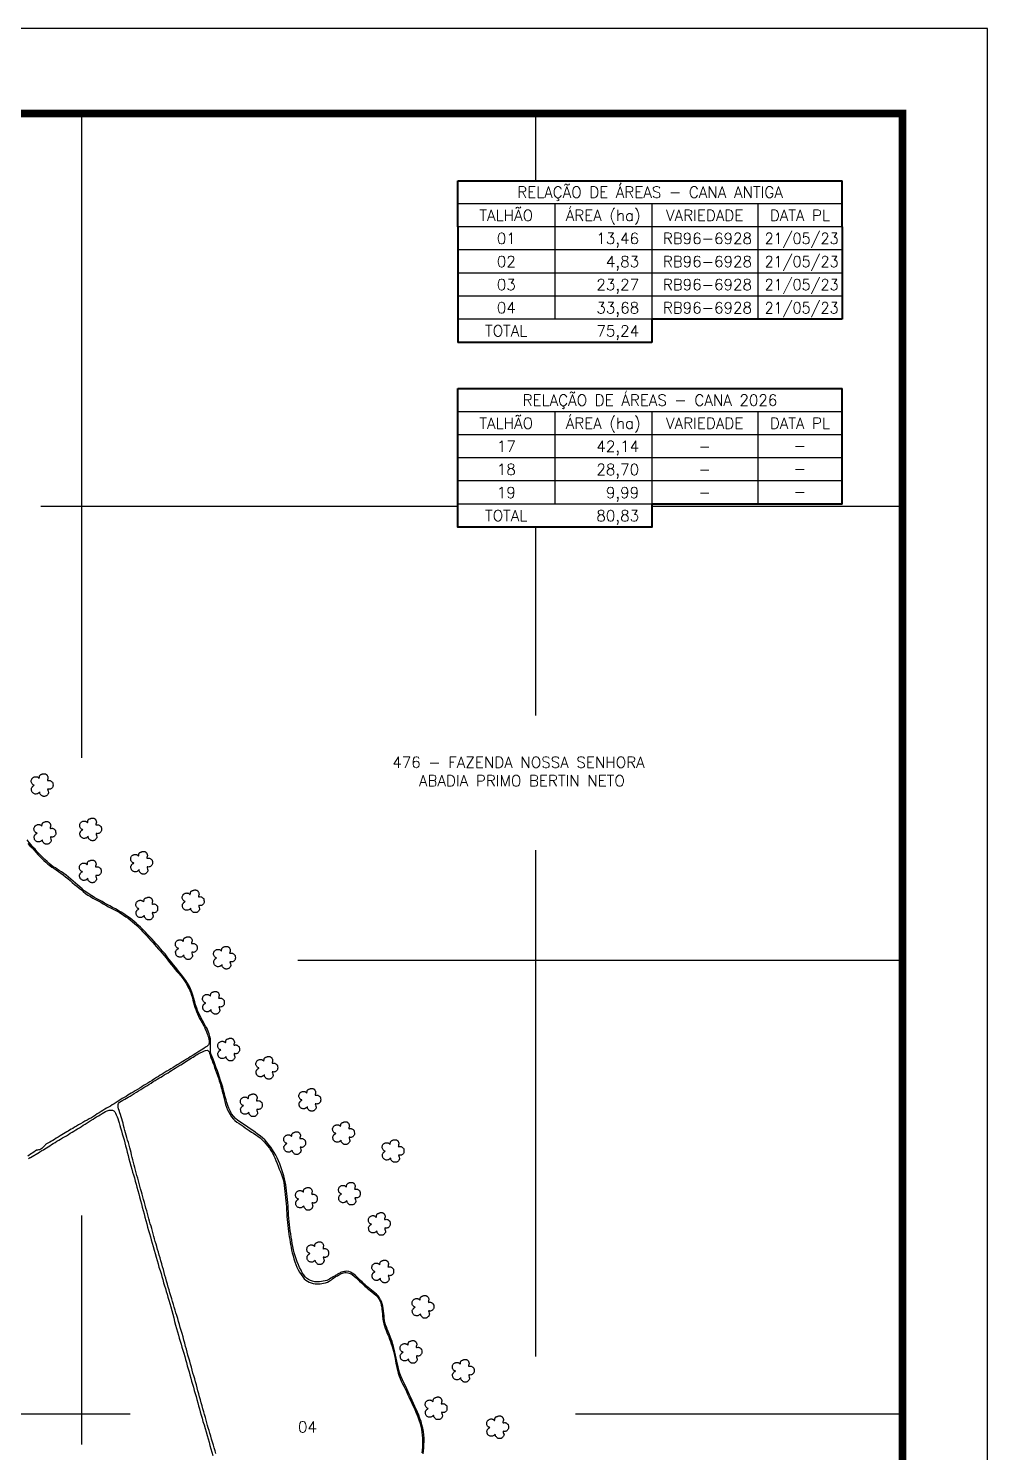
# Model space of a CAD drawing. Header units: feet. Extents: x 739246 to 742396, y 7802787 to 7807242.
# Drawn here: x 740706 to 742396, y 7804732 to 7807242 of the extents above; entities that cross this region are included whole.
import ezdxf
from ezdxf.enums import TextEntityAlignment as Align

# ---------------------------------------------------------------- set-up
doc = ezdxf.new("R2010")
doc.units = ezdxf.units.FT
doc.header["$MEASUREMENT"] = 0
doc.linetypes.add('CONTINUO', pattern=[0])
doc.linetypes.add('LIN0', pattern=[0])
doc.layers.add('0114000050', color=1, linetype='Continuous', lineweight=25)
doc.layers.add('0114000050004', color=5, linetype='Continuous', lineweight=25)
for name, color, linetype in [('0114000050003', 5, 'Continuous'), ('CONFRONTANTES', 7, 'Continuous'), ('MALHA', 8, 'Continuous'), ('MARGEM', 5, 'Continuous'), ('MATO', 94, 'Continuous'), ('QUADRO_DE_AREAS_CANA_2026', 7, 'Continuous'), ('QUADRO_DE_AREAS_CANA_ANTIGA', 7, 'Continuous'), ('TEXTO', 7, 'Continuous')]:
    doc.layers.add(name, color=color, linetype=linetype)
doc.styles.add('Simplex', font='simplex.shx')

# ---------------------------------------------------------------- blocks, each defined once
blk = doc.blocks.new('ARVORE')
at = {"layer": 'MATO', "linetype": 'CONTINUO'}
blk.add_lwpolyline([(741478.5, 7804819.6), (741477.5, 7804818.7), (741476.3, 7804817.7), (741475, 7804816.7), (741473.6, 7804816.3), (741472.1, 7804816.2), (741470.6, 7804816.2), (741469.5, 7804816.5), (741468.4, 7804816.9), (741467.5, 7804817.4), (741466.7, 7804818.1), (741465.9, 7804818.8), (741465.3, 7804819.6), (741464.9, 7804820.4), (741464.6, 7804821.2), (741464.4, 7804822.1), (741464.2, 7804823.3), (741464.1, 7804824.6), (741464.1, 7804825.8), (741464.4, 7804826.7), (741464.9, 7804827.4), (741465.3, 7804828.1), (741465.7, 7804828.7), (741466.1, 7804829.3), (741466.6, 7804829.8), (741467.6, 7804830.5), (741468.5, 7804831), (741469.1, 7804831.5), (741468.8, 7804831.7), (741468.2, 7804831.9), (741467.5, 7804832), (741467, 7804832.4), (741466.5, 7804832.8), (741465.9, 7804833.4), (741465.2, 7804834.2), (741464.6, 7804835.2), (741464.1, 7804836.3), (741463.8, 7804837.4), (741463.7, 7804838.6), (741463.7, 7804839.8), (741464.1, 7804841.1), (741464.5, 7804842.3), (741465.1, 7804843.4), (741465.5, 7804844), (741465.9, 7804844.4), (741466.5, 7804844.7), (741467.3, 7804845.3), (741468.1, 7804845.8), (741469.1, 7804846.3), (741470, 7804846.5), (741470.9, 7804846.6), (741471.8, 7804846.7), (741472.5, 7804846.6), (741473.3, 7804846.5), (741473.9, 7804846.4), (741474.5, 7804846.2), (741475.1, 7804845.9), (741475.6, 7804845.6), (741476.3, 7804844.8), (741477, 7804844.2), (741477.5, 7804843.9), (741477.8, 7804844.8), (741478, 7804845.9), (741478.1, 7804847.1), (741478.2, 7804847.6), (741478.3, 7804848), (741478.5, 7804848.4), (741478.9, 7804849), (741479.4, 7804849.6), (741479.9, 7804850.1), (741480.6, 7804850.4), (741481.3, 7804850.7), (741482, 7804850.9), (741482.7, 7804851.2), (741483.4, 7804851.5), (741484.1, 7804851.8), (741484.8, 7804851.9), (741485.6, 7804852), (741486.3, 7804852), (741487.1, 7804852), (741487.8, 7804851.9), (741488.5, 7804851.7), (741489.1, 7804851.5), (741489.7, 7804851.1), (741490.3, 7804850.8), (741490.7, 7804850.4), (741491.2, 7804849.9), (741491.6, 7804849.4), (741492, 7804848.7), (741492.4, 7804847.9), (741492.7, 7804847.1), (741493, 7804846.4), (741493.1, 7804845.6), (741493.2, 7804844.6), (741492.7, 7804843), (741492.3, 7804841.4), (741492.1, 7804840.1), (741492.9, 7804839.9), (741494, 7804840), (741495.3, 7804840.2), (741496.2, 7804840.1), (741497, 7804839.9), (741497.8, 7804839.6), (741498.7, 7804839), (741499.6, 7804838.3), (741500.3, 7804837.6), (741500.9, 7804837.3), (741501.3, 7804836.9), (741501.6, 7804836.1), (741501.9, 7804834.1), (741502.1, 7804832), (741502, 7804829.9), (741501.6, 7804828.7), (741501.1, 7804827.8), (741500.5, 7804827.2), (741499.9, 7804826.4), (741499.3, 7804825.8), (741498.5, 7804825.3), (741497.5, 7804824.9), (741496.4, 7804824.6), (741495.3, 7804824.5), (741494.2, 7804824.8), (741493.2, 7804825), (741492.6, 7804824.7), (741492.9, 7804823), (741493.5, 7804821), (741494.1, 7804819), (741494, 7804817.9), (741493.8, 7804817.2), (741493.4, 7804816.5), (741492.9, 7804815.7), (741492.3, 7804814.9), (741491.7, 7804814.2), (741491.1, 7804813.6), (741490.5, 7804813.1), (741489.9, 7804812.7), (741489.1, 7804812.4), (741488.2, 7804812.2), (741487.3, 7804812.1), (741486.4, 7804812.1), (741485.5, 7804812.1), (741484.7, 7804812.2), (741484, 7804812.3), (741483.4, 7804812.5), (741482.8, 7804812.8), (741482, 7804813.4), (741481.3, 7804814.2), (741480.6, 7804815), (741480, 7804815.6), (741479.4, 7804816.2), (741479, 7804816.9), (741478.9, 7804818), (741478.7, 7804819), (741478.6, 7804819.9)], dxfattribs=at)

msp = doc.modelspace()

# ---------------------------------------------------------------- linework, layer by layer
at = {"layer": '0114000050', "linetype": 'ByBlock'}
for points in [[(741401.4, 7804729.5), (741402.2, 7804734.8), (741402.7, 7804740.3), (741402.9, 7804745.9), (741403, 7804751.8), (741403, 7804757.6), (741402.7, 7804763.5), (741402, 7804769.3), (741400.8, 7804775), (741399.4, 7804780.8), (741397.7, 7804786.6), (741395.7, 7804792.3), (741393.7, 7804797.8), (741391.5, 7804803.1), (741389.3, 7804808.3), (741386.8, 7804813.4), (741384.4, 7804818.5), (741382, 7804823.6), (741379.7, 7804828.8), (741377.4, 7804834), (741375.1, 7804839.2), (741372.6, 7804844.4), (741370.1, 7804849.7), (741367.6, 7804854.9), (741365.1, 7804860.3), (741362.5, 7804865.7), (741360.4, 7804871.3), (741358.8, 7804877), (741357.4, 7804882.8), (741356.2, 7804888.2), (741355, 7804893.3), (741354, 7804898.5), (741352.9, 7804903.8), (741351.8, 7804909), (741350.6, 7804914.1), (741349.3, 7804918.9), (741348, 7804923.2), (741346.6, 7804927.6), (741344.9, 7804932.1), (741343.3, 7804936.5), (741341.5, 7804941), (741339.9, 7804945.3), (741338.2, 7804949.5), (741336.7, 7804953.3), (741335.3, 7804957.1), (741334.2, 7804961), (741333.5, 7804964.9), (741333, 7804968.9), (741332.5, 7804972.9), (741332.2, 7804977.2), (741331.8, 7804981.6), (741331.2, 7804986), (741330.4, 7804990.3), (741329.4, 7804994.4), (741328, 7804998.1), (741326.5, 7805001.4), (741324.5, 7805004.9), (741322, 7805008.1), (741319.2, 7805010.9), (741316.4, 7805013.4), (741313.4, 7805015.9), (741310.3, 7805018.2), (741307.4, 7805020.6), (741304.5, 7805022.9), (741301.8, 7805025.2), (741299.1, 7805027.6), (741296.6, 7805030.2), (741294, 7805032.8), (741291.3, 7805035.5), (741288.3, 7805038.4), (741285.4, 7805041.2), (741282.5, 7805044), (741279.5, 7805046.3), (741276.7, 7805048.3), (741273.6, 7805050.1), (741270.3, 7805051.2), (741267.3, 7805051.5), (741264.8, 7805051.3), (741262.7, 7805051), (741260.2, 7805050.4), (741257.9, 7805049.7), (741256.1, 7805049.2), (741254.5, 7805048.4), (741252.7, 7805047.4), (741250.8, 7805046.4), (741249.3, 7805045.5), (741247.7, 7805044.5), (741246.3, 7805043.6), (741245, 7805042.9), (741244, 7805042.2), (741242.9, 7805041.5), (741241.2, 7805040.5), (741238.9, 7805039.2), (741236.5, 7805037.8), (741234.2, 7805036.6), (741231.5, 7805035.3), (741228.6, 7805034.4), (741225.6, 7805033.8), (741222.3, 7805033.2), (741218.8, 7805032.9), (741214.7, 7805032.8), (741210.6, 7805033.1), (741206.7, 7805034), (741202.9, 7805035.1), (741199.4, 7805036.8), (741196.1, 7805039.1), (741193.4, 7805041.9), (741191, 7805045.3), (741188.6, 7805049), (741186.3, 7805053.2), (741183.9, 7805057.9), (741181.6, 7805063), (741179.6, 7805068.3), (741177.7, 7805073.5), (741176, 7805078.7), (741174.4, 7805084.1), (741173.1, 7805089.5), (741171.9, 7805095), (741170.9, 7805100.6), (741170, 7805106.3), (741169.1, 7805111.9), (741168.1, 7805117.5), (741167.4, 7805122.9), (741166.6, 7805128.3), (741166, 7805133.8), (741165.4, 7805139.4), (741164.9, 7805145), (741164.5, 7805150.6), (741164.2, 7805156), (741163.9, 7805161.5), (741163.4, 7805167.1), (741163, 7805172.6), (741162.4, 7805178.1), (741161.9, 7805183.3), (741161.3, 7805188.4), (741160.8, 7805193.5), (741160.1, 7805198.7), (741159.4, 7805203.9), (741158.5, 7805209.1), (741157.3, 7805214.3), (741155.9, 7805219.6), (741154.3, 7805224.9), (741152.7, 7805230.2), (741150.9, 7805235.5), (741148.8, 7805240.8), (741146.5, 7805246.1), (741144.2, 7805251.2), (741141.7, 7805256.1), (741139, 7805261), (741136.1, 7805265.6), (741133, 7805270.2), (741129.7, 7805274.6), (741126.2, 7805278.8), (741122.3, 7805282.9), (741118.3, 7805286.7), (741114.1, 7805290.1), (741109.8, 7805293.4), (741105.5, 7805296.6), (741101.3, 7805299.5), (741097, 7805302.3), (741092.7, 7805305.2), (741088.3, 7805308.2), (741083.9, 7805311.1), (741079.6, 7805314.1), (741075, 7805317.1), (741070.8, 7805320.7), (741067.1, 7805324.8), (741064.1, 7805329.1), (741061.4, 7805334), (741059.3, 7805338.9), (741057.4, 7805343.8), (741055.7, 7805348.8), (741054.2, 7805353.9), (741052.7, 7805359.1), (741051.3, 7805364.4), (741049.8, 7805370), (741048.4, 7805375.7), (741046.6, 7805381.5), (741044.7, 7805387.7), (741042.9, 7805393.6), (741040.9, 7805399.3), (741039, 7805404.9), (741037.1, 7805410.3), (741035, 7805415.4), (741033.2, 7805420.4), (741031.3, 7805425.2), (741029.5, 7805429.7), (741028.2, 7805433.8), (741026.7, 7805438.3), (741026.6, 7805440.1), (741026.6, 7805445.6), (741026.8, 7805449.5), (741027, 7805453.5), (741027, 7805457.3), (741026.6, 7805461.3), (741025.8, 7805465.5), (741024.5, 7805470), (741022.9, 7805474.5), (741020.7, 7805479.1), (741018.2, 7805483.7), (741015.4, 7805488.4), (741012.8, 7805493.3), (741010.1, 7805498.5), (741007.4, 7805504), (741004.8, 7805509.5), (741002.5, 7805515.2), (741000.7, 7805520.9), (740999.2, 7805526.5), (740997.6, 7805532), (740995.9, 7805537.8), (740994, 7805543.5), (740991.8, 7805549), (740989.1, 7805554.3), (740986.3, 7805559.3), (740983.2, 7805564), (740980, 7805568.7), (740976.6, 7805573.2), (740973, 7805577.7), (740969.4, 7805582.2), (740965.7, 7805586.8), (740961.9, 7805591.4), (740958.1, 7805596.1), (740954.2, 7805600.9), (740950.4, 7805605.8), (740946.7, 7805610.7), (740942.9, 7805615.3), (740939, 7805619.8), (740935.1, 7805624.2), (740931.1, 7805628.7), (740927.1, 7805633), (740923.3, 7805637.3), (740919.4, 7805641.4), (740915.5, 7805645.6), (740911.5, 7805649.8), (740907.4, 7805654), (740903.3, 7805658), (740899.6, 7805661.6), (740895.9, 7805665), (740892.1, 7805668.2), (740888, 7805671.5), (740883.6, 7805674.7), (740879, 7805678), (740874.2, 7805681.4), (740869.4, 7805684.6), (740864.3, 7805687.5), (740859.2, 7805690.2), (740854.3, 7805692.8), (740849.6, 7805695.5), (740844.9, 7805698), (740840.3, 7805700.5), (740835.7, 7805703), (740831, 7805705.4), (740826.6, 7805707.9), (740822.2, 7805710.4), (740817.7, 7805713), (740813.1, 7805715.8), (740808.7, 7805718.9), (740804.5, 7805722.2), (740800.6, 7805725.6), (740796.7, 7805729), (740792.9, 7805732.2), (740789, 7805735.6), (740785, 7805739), (740780.8, 7805742.4), (740776.6, 7805745.8), (740772.4, 7805749.3), (740768.3, 7805752.5), (740764.1, 7805755.3), (740760.5, 7805757.9), (740757, 7805760.2), (740753.5, 7805762.4), (740749.9, 7805764.5), (740746.3, 7805767.2), (740742.6, 7805770.2), (740738.9, 7805773.5), (740735, 7805777.1), (740731.3, 7805780.8), (740727.9, 7805784.3), (740724.5, 7805787.8), (740721, 7805791.4), (740717.7, 7805795.2), (740714.1, 7805799.1), (740710.7, 7805803.1), (740707.3, 7805807.3), (740703.7, 7805811.6)], [(740706, 7805250.1), (740706.5, 7805250.4), (740707.8, 7805251.3), (740708, 7805251.5), (740708.5, 7805251.7), (740709.1, 7805252), (740709.5, 7805252.3), (740725.7, 7805261.6), (740726.1, 7805261.9), (740727.8, 7805262.9), (740729.9, 7805264.2), (740732.4, 7805265.6), (740735.1, 7805267.3), (740737.9, 7805269.1), (740740.7, 7805271), (740743.6, 7805272.8), (740746.6, 7805274.8), (740749.8, 7805276.7), (740753, 7805278.5), (740756.3, 7805280.6), (740759.6, 7805282.6), (740762.8, 7805284.6), (740766, 7805286.5), (740769.4, 7805288.4), (740772.9, 7805290.4), (740776.4, 7805292.5), (740779.7, 7805294.6), (740783, 7805296.8), (740786.3, 7805298.7), (740789.5, 7805300.6), (740792.7, 7805302.5), (740796.1, 7805304.4), (740799.4, 7805306.6), (740802.8, 7805308.7), (740806.3, 7805310.8), (740809.7, 7805313.1), (740813.2, 7805315.5), (740816.6, 7805317.7), (740820, 7805319.8), (740823.2, 7805321.7), (740826.2, 7805323.6), (740829.3, 7805325.5), (740832.5, 7805327.4), (740835.8, 7805329.4), (740839, 7805331.1), (740842.1, 7805332.8), (740845, 7805334.2), (740848.1, 7805335.2), (740851.2, 7805335.7), (740854.1, 7805335.5), (740856.4, 7805334.4), (740858.2, 7805332.4), (740859.6, 7805329.9), (740860.9, 7805327), (740862.2, 7805323.9), (740863.4, 7805320.5), (740864.6, 7805316.9), (740865.8, 7805312.9), (740867.2, 7805308.6), (740868.5, 7805304), (740869.8, 7805299.1), (740871.3, 7805293.9), (740873, 7805288.4), (740874.6, 7805283.1), (740876, 7805277.8), (740877.3, 7805272.6), (740878.7, 7805267.3), (740880.2, 7805261.6), (740881.6, 7805255.7), (740883.2, 7805249.6), (740884.8, 7805243.5), (740886.4, 7805237.4), (740888, 7805231.7), (740889.5, 7805226.4), (740891.1, 7805221.2), (740892.7, 7805215.9), (740894.2, 7805210.5), (740895.7, 7805205.1), (740897.2, 7805199.5), (740898.6, 7805193.9), (740900.3, 7805188.2), (740901.9, 7805182.4), (740903.5, 7805176.5), (740905.1, 7805170.5), (740906.6, 7805164.6), (740908.2, 7805158.7), (740909.7, 7805152.8), (740911.3, 7805147), (740913, 7805141.1), (740914.5, 7805135.1), (740916, 7805129.2), (740917.6, 7805123.5), (740919.2, 7805118), (740920.9, 7805112.4), (740922.6, 7805106.8), (740924.2, 7805100.9), (740926, 7805095), (740927.6, 7805088.9), (740929.4, 7805082.8), (740931.1, 7805076.6), (740932.8, 7805070.5), (740934.5, 7805064.4), (740936.1, 7805058.5), (740937.9, 7805052.8), (740939.7, 7805047.4), (740941.2, 7805042.1), (740942.6, 7805036.8), (740944.2, 7805031.4), (740945.8, 7805026.1), (740947.4, 7805021.1), (740948.9, 7805016.1), (740950.5, 7805011.1), (740951.9, 7805005.8), (740953.4, 7805000.4), (740955, 7804994.6), (740956.9, 7804988.6), (740958.6, 7804982.5), (740960.3, 7804976.1), (740962, 7804969.5), (740963.6, 7804962.9), (740965.2, 7804956.6), (740966.9, 7804950.5), (740968.7, 7804944.6), (740970.3, 7804939), (740971.9, 7804933.6), (740973.4, 7804928.2), (740975, 7804922.9), (740976.6, 7804917.6), (740978.2, 7804912.3), (740979.8, 7804906.9), (740981.4, 7804901.5), (740983, 7804896.1), (740984.5, 7804890.6), (740986, 7804885.1), (740987.5, 7804879.6), (740989, 7804874.2), (740990.5, 7804868.7), (740992, 7804863.2), (740993.6, 7804857.9), (740995.1, 7804852.5), (740996.8, 7804847), (740998.3, 7804841.5), (740999.8, 7804836), (741001.3, 7804830.6), (741002.9, 7804825.3), (741004.5, 7804819.7), (741005.9, 7804814.2), (741007.2, 7804809), (741008.7, 7804803.7), (741010.3, 7804798.2), (741011.9, 7804792.6), (741013.6, 7804786.7), (741015.4, 7804780.6), (741017.2, 7804774.5), (741019, 7804768.3), (741020.9, 7804762.2), (741022.6, 7804756.1), (741024.3, 7804750.1), (741025.8, 7804744.2), (741027.4, 7804738.5), (741029, 7804732.7), (741030.7, 7804727)]]:
    msp.add_lwpolyline(points, dxfattribs=at)
at = {"layer": '0114000050003', "linetype": 'ByBlock'}
msp.add_lwpolyline([(740705.1, 7805805.5), (740708.7, 7805801.4), (740712.4, 7805797.5), (740716, 7805793.6), (740719.5, 7805789.8), (740722.9, 7805786), (740726.4, 7805782.4), (740729.9, 7805778.8), (740733.4, 7805775.4), (740736.9, 7805772.2), (740740.5, 7805769.2), (740744, 7805766.5), (740747.6, 7805763.9), (740751.3, 7805761.3), (740755.1, 7805758.7), (740759.1, 7805755.9), (740763.2, 7805753), (740767.3, 7805749.9), (740771.4, 7805746.8), (740775.4, 7805743.5), (740779.4, 7805740.1), (740783.4, 7805736.6), (740787.4, 7805733.2), (740791.4, 7805729.9), (740795.4, 7805726.6), (740799.3, 7805723.5), (740802.6, 7805720.6), (740806.9, 7805717.5), (740811, 7805714.6), (740815.3, 7805711.9), (740819.7, 7805709.2), (740824.3, 7805706.7), (740828.8, 7805704.2), (740833.4, 7805701.7), (740838, 7805699.1), (740842.6, 7805696.5), (740847.2, 7805694), (740852, 7805691.6), (740856.7, 7805689.1), (740861.3, 7805686.6), (740865.7, 7805684.1), (740869.9, 7805681.5), (740873.8, 7805679), (740877.6, 7805676.3), (740881.5, 7805673.5), (740885.5, 7805670.6), (740889.3, 7805667.5), (740893.2, 7805664.2), (740897, 7805660.9), (740900.6, 7805657.4), (740904.2, 7805653.7), (740907.7, 7805650), (740911.3, 7805646.3), (740914.9, 7805642.5), (740918.4, 7805638.6), (740921.7, 7805634.7), (740925.1, 7805630.9), (740928.3, 7805627.2), (740931.5, 7805623.5), (740934.9, 7805619.8), (740938.3, 7805616), (740941.8, 7805612.2), (740945.2, 7805608.2), (740948.5, 7805604.1), (740951.7, 7805599.9), (740954.9, 7805595.7), (740958.1, 7805591.6), (740961.4, 7805587.4), (740964.6, 7805583.5), (740967.7, 7805579.8), (740970.8, 7805576.3), (740973.9, 7805572.6), (740976.9, 7805569.1), (740979.6, 7805565.4), (740982, 7805561.7), (740984.4, 7805557.9), (740986.6, 7805553.9), (740988.5, 7805550), (740990.5, 7805546.1), (740992.1, 7805542.3), (740993.5, 7805538.1), (740994.9, 7805533.6), (740996, 7805529.4), (740997.1, 7805525.2), (740998.2, 7805521.1), (740999.4, 7805517), (741000.8, 7805513), (741002.2, 7805509.1), (741003.8, 7805505.1), (741005.6, 7805501.1), (741007.6, 7805497), (741009.7, 7805493.2), (741011.9, 7805489.5), (741014.1, 7805485.7), (741016, 7805482), (741017.6, 7805478.4), (741019, 7805475), (741020.3, 7805471.8), (741021.5, 7805468.6), (741022.3, 7805466.3), (741023.2, 7805463.9), (741024.1, 7805459.8), (741024.2, 7805457.5), (741024.3, 7805455.3), (741024.2, 7805453.3), (741023.9, 7805452.2), (741023.9, 7805451.8), (741023.5, 7805450.8), (741022.7, 7805449.9), (741021.7, 7805448.9), (741020.4, 7805447.8), (741019, 7805447.2), (741017.6, 7805445.7), (741015.9, 7805444.7), (741013.5, 7805443.2), (741010.6, 7805441.4), (741007.5, 7805439.4), (741004.3, 7805437.4), (741001.1, 7805435.4), (740997.9, 7805433.4), (740994.5, 7805431.4), (740991.3, 7805429.4), (740988, 7805427.3), (740984.6, 7805425.2), (740981.2, 7805423.1), (740978, 7805421.2), (740974.9, 7805419.2), (740971.7, 7805417.2), (740968.2, 7805415.1), (740964.5, 7805412.9), (740960.8, 7805410.6), (740957, 7805408.4), (740953.3, 7805406.1), (740950.2, 7805404.2), (740947.2, 7805402.4), (740941.4, 7805398.8), (740938.4, 7805396.9), (740935.3, 7805394.9), (740931.8, 7805392.9), (740928.1, 7805390.4), (740924.2, 7805388), (740920.2, 7805385.5), (740916.2, 7805383.1), (740912.5, 7805380.8), (740909, 7805378.7), (740905.6, 7805376.5), (740902.1, 7805374.3), (740898.2, 7805372.1), (740894.4, 7805369.7), (740890.8, 7805367.3), (740887.3, 7805365.4), (740884.2, 7805363.6), (740881.2, 7805361.7), (740878.2, 7805359.8), (740874.9, 7805357.9), (740871.3, 7805355.7), (740867.5, 7805353.4), (740864, 7805351.1), (740860.5, 7805348.9), (740857.2, 7805346.7), (740853.8, 7805344.6), (740850.5, 7805342.7), (740847.4, 7805340.9), (740843.9, 7805338.9), (740840.6, 7805337), (740837.3, 7805335.1), (740834, 7805333.1), (740830.7, 7805331), (740827.4, 7805328.8), (740824, 7805326.6), (740820.7, 7805324.4), (740817.1, 7805322.2), (740813.3, 7805320.1), (740809.5, 7805318), (740805.6, 7805315.9), (740801.7, 7805313.7), (740798, 7805311.5), (740794.4, 7805309.4), (740790.9, 7805307.3), (740787.4, 7805305.3), (740784.2, 7805303.4), (740781.3, 7805301.9), (740778.7, 7805300.3), (740776.2, 7805298.7), (740773.8, 7805297.2), (740770.9, 7805295.5), (740767.9, 7805293.8), (740764.8, 7805292), (740761.8, 7805290), (740758.5, 7805287.9), (740755.2, 7805285.8), (740752, 7805283.8), (740749.2, 7805282), (740746.6, 7805280.5), (740744, 7805279.1), (740741.4, 7805277.7), (740739.1, 7805276.5), (740738, 7805275.9), (740737.5, 7805275.4), (740736.4, 7805275), (740735.3, 7805273.9), (740734.3, 7805272.5), (740732.9, 7805270.9), (740731.4, 7805269.5), (740729.7, 7805268.1), (740727.7, 7805266.7), (740725.7, 7805265.7), (740723.8, 7805265.3), (740721.9, 7805265.1), (740720.8, 7805265.2), (740720.1, 7805264.7), (740718, 7805263.3), (740715.9, 7805262), (740713.7, 7805260.5), (740711.5, 7805258.9), (740709.4, 7805257.3), (740707.2, 7805255.9), (740704.9, 7805254.4)], dxfattribs=at)
at = {"layer": '0114000050004', "linetype": 'ByBlock', "elevation": 539.8}
for points in [[(740888.6, 7805362.3), (740892.3, 7805364.7), (740896.3, 7805367.1), (740900.2, 7805369.5), (740904, 7805371.8), (740907.9, 7805374.1), (740911.4, 7805376.3), (740914.8, 7805378.4), (740918.3, 7805380.7), (740922.1, 7805383.2), (740925.9, 7805385.7), (740929.5, 7805387.9), (740932.9, 7805390), (740936.1, 7805391.9), (740939.1, 7805393.8), (740942.1, 7805395.6), (740945.3, 7805397.4), (740948.7, 7805399.4), (740952, 7805401.5), (740955.2, 7805403.6), (740958.4, 7805405.6), (740961.5, 7805407.6), (740964.6, 7805409.5), (740968, 7805411.6), (740971.3, 7805413.6), (740974.5, 7805415.6), (740977.3, 7805417.3), (740980, 7805419), (740982.7, 7805420.6), (740985.4, 7805422.2), (740988.1, 7805424), (740990.8, 7805425.7), (740993.4, 7805427.4), (740996.2, 7805429), (740998.7, 7805430.6), (741001.1, 7805432.1), (741003.3, 7805433.5), (741005.4, 7805434.7), (741007.6, 7805435.9), (741009.8, 7805436.9), (741011.5, 7805437.9), (741013.8, 7805439), (741016, 7805439.8), (741018, 7805440.4), (741021.8, 7805441.3), (741024.2, 7805438.2), (741025.1, 7805435.7), (741026, 7805433.1), (741027, 7805430), (741028.1, 7805426.6), (741029.5, 7805422.8), (741031, 7805419), (741032.5, 7805415.1), (741034.1, 7805410.9), (741035.8, 7805406.1), (741037.6, 7805401.2), (741039.2, 7805396.6), (741040.9, 7805391.9), (741042.4, 7805387.2), (741043.8, 7805382.6), (741045, 7805378), (741046.3, 7805373.5), (741047.6, 7805369.1), (741048.8, 7805364.6), (741050, 7805360.1), (741051.2, 7805355.4), (741052.2, 7805350.6), (741053.5, 7805345.7), (741055.1, 7805340.9), (741057, 7805336.2), (741059, 7805331.8), (741061.3, 7805327.5), (741063.8, 7805323.4), (741066.6, 7805320), (741069.8, 7805317), (741073.3, 7805314.4), (741077.1, 7805311.8), (741080.8, 7805309.3), (741084.6, 7805307), (741088.1, 7805304.4), (741091.6, 7805301.8), (741095.1, 7805299.4), (741098.9, 7805296.9), (741102.7, 7805294.6), (741106.6, 7805292.2), (741110.5, 7805289.4), (741114.5, 7805286.5), (741118.1, 7805283.2), (741121.3, 7805279.6), (741124.4, 7805276.1), (741127.4, 7805272.5), (741130.5, 7805268.6), (741133.3, 7805264.6), (741135.9, 7805260.4), (741138.1, 7805256), (741140.2, 7805251.3), (741142.2, 7805246.5), (741144.2, 7805241.7), (741146.2, 7805236.7), (741148.1, 7805231.7), (741150.1, 7805226.7), (741152, 7805221.8), (741153.8, 7805217), (741155.1, 7805213), (741156.1, 7805207.7), (741156.8, 7805202.7), (741157.4, 7805197.4), (741158, 7805192), (741158.6, 7805186.6), (741159.2, 7805181.2), (741159.8, 7805175.7), (741160.2, 7805170.2), (741160.6, 7805164.6), (741160.9, 7805159), (741161.2, 7805153.6), (741161.5, 7805148.2), (741161.9, 7805142.7), (741162.3, 7805137.3), (741162.8, 7805132), (741163.5, 7805126.8), (741164.1, 7805121.7), (741164.8, 7805116.8), (741165.6, 7805112), (741166.4, 7805107.3), (741167.2, 7805102.8), (741168, 7805098.4), (741168.7, 7805093.7), (741169.7, 7805088.8), (741170.9, 7805083.8), (741172.3, 7805078.6), (741173.8, 7805073.3), (741175.5, 7805068), (741177.3, 7805063.2), (741179.2, 7805058.7), (741181.4, 7805054.3), (741183.8, 7805050), (741186.4, 7805045.7), (741189.3, 7805041.7), (741192.1, 7805038.4), (741194.8, 7805036.1), (741197.7, 7805034.3), (741200.8, 7805032.5), (741204.4, 7805031.2), (741207.9, 7805030.1), (741211.2, 7805029.5), (741214.1, 7805029.2), (741217.1, 7805029.1), (741220, 7805029.3), (741222.9, 7805029.8), (741226.2, 7805030.4), (741229.7, 7805031.3), (741232.9, 7805032.5), (741235.8, 7805034), (741237.9, 7805035.3), (741240, 7805036.7), (741242, 7805038.2), (741244.1, 7805039.7), (741246.3, 7805041), (741247.9, 7805042.1), (741249.1, 7805042.9), (741250.6, 7805043.7), (741252.4, 7805044.7), (741257.9, 7805047.5), (741260.9, 7805048.6), (741263.5, 7805049.1), (741265.9, 7805049.3), (741269, 7805048.7), (741272.9, 7805047.5), (741276.4, 7805045.6), (741279.9, 7805043.1), (741283.4, 7805040.1), (741286.5, 7805037.1), (741289.4, 7805034.1), (741292.6, 7805031.2), (741295.6, 7805028.4), (741298.6, 7805025.4), (741301.7, 7805022.8), (741304.8, 7805020.1), (741308.1, 7805017.4), (741311.5, 7805014.8), (741314.8, 7805012.1), (741317.9, 7805009.4), (741320.9, 7805006.3), (741323.5, 7805003), (741325.4, 7804999.4), (741326.8, 7804995.7), (741327.7, 7804991.9), (741328.4, 7804988), (741328.9, 7804984.2), (741329.4, 7804980.4), (741329.9, 7804976.4), (741330.1, 7804972.2), (741330.6, 7804967.9), (741331.1, 7804963.5), (741332, 7804959.1), (741333.2, 7804955.1), (741334.6, 7804951.2), (741336.2, 7804947.4), (741337.7, 7804943.5), (741339.3, 7804939.7), (741340.8, 7804935.8), (741342.4, 7804931.7), (741343.9, 7804927.6), (741345.4, 7804923.4), (741346.7, 7804919), (741348.2, 7804914.9), (741349.3, 7804910.8), (741350.2, 7804906.5), (741351.2, 7804902.2), (741352, 7804897.9), (741352.8, 7804893.7), (741353.6, 7804889.6), (741354.4, 7804885.5), (741355.2, 7804881.1), (741356.2, 7804876.5), (741357.5, 7804871.7), (741359.1, 7804866.9), (741360.9, 7804862.3), (741362.8, 7804857.9), (741365, 7804853.4), (741367.2, 7804848.8), (741369.6, 7804844.1), (741371.9, 7804839.4), (741373.9, 7804834.9), (741376, 7804830.5), (741378.1, 7804826.2), (741380.1, 7804821.8), (741382.3, 7804817.4), (741384.5, 7804812.7), (741386.7, 7804807.9), (741388.8, 7804803), (741390.7, 7804798.2), (741392.6, 7804793.2), (741394.4, 7804788.1), (741396.1, 7804783.2), (741397.5, 7804778.2), (741398.5, 7804773.1), (741399.3, 7804768), (741400, 7804762.7), (741400.3, 7804757.4), (741400.5, 7804752), (741400.5, 7804746.7), (741400.3, 7804741.4), (741399.8, 7804736.5), (741399, 7804731.8)], [(741036.2, 7804730.1), (741034.8, 7804735.1), (741033.3, 7804740.1), (741031.9, 7804745.1), (741030.4, 7804750.3), (741028.8, 7804755.6), (741027.3, 7804761), (741025.7, 7804766.1), (741024.2, 7804770.9), (741023, 7804775.3), (741021.8, 7804779.7), (741020.6, 7804784.2), (741019.2, 7804788.9), (741017.9, 7804793.7), (741016.5, 7804798.8), (741015.1, 7804804), (741013.6, 7804809.3), (741012.1, 7804814.6), (741010.5, 7804819.9), (741009, 7804825.2), (741007.5, 7804830.5), (741006.1, 7804835.8), (741004.7, 7804841), (741003.3, 7804846.2), (741002, 7804851.4), (741000.5, 7804856.7), (740999, 7804862), (740997.4, 7804867.2), (740995.9, 7804872.2), (740994.5, 7804877.2), (740993.1, 7804882.4), (740991.7, 7804887.7), (740990.2, 7804893), (740988.6, 7804898.3), (740987.2, 7804903.6), (740985.8, 7804908.8), (740984.4, 7804914), (740982.9, 7804919.2), (740981.4, 7804924.6), (740979.9, 7804930.1), (740978.4, 7804935.8), (740976.8, 7804941.7), (740975.1, 7804947.4), (740973.6, 7804952.5), (740972.2, 7804957.5), (740970.7, 7804962.8), (740969.1, 7804968.1), (740967.4, 7804973.3), (740965.8, 7804978.2), (740964.3, 7804983.1), (740962.9, 7804988.1), (740961.5, 7804993.1), (740960.1, 7804998.2), (740958.7, 7805003.2), (740957.1, 7805008.4), (740955.4, 7805013.5), (740953.8, 7805018.6), (740952.3, 7805023.7), (740950.8, 7805028.8), (740949.4, 7805033.9), (740948, 7805039.1), (740946.6, 7805044.3), (740945.2, 7805049.5), (740943.9, 7805054.5), (740942.4, 7805059.6), (740940.9, 7805064.7), (740939.3, 7805069.8), (740937.9, 7805074.9), (740936.4, 7805080), (740935, 7805085.1), (740933.6, 7805090), (740932.2, 7805094.9), (740931, 7805099.5), (740929.6, 7805104.1), (740928.3, 7805108.5), (740927.3, 7805113), (740926.1, 7805117.5), (740924.9, 7805122.1), (740923.5, 7805126.6), (740922.1, 7805131), (740920.6, 7805135.3), (740919.3, 7805139.7), (740918.3, 7805144.2), (740917.2, 7805148.8), (740915.9, 7805153.4), (740914.5, 7805158.2), (740913.2, 7805163), (740911.9, 7805167.9), (740910.5, 7805172.8), (740909, 7805177.7), (740907.6, 7805182.4), (740906.2, 7805187.1), (740905, 7805191.7), (740903.7, 7805196.5), (740902.5, 7805201.3), (740901.2, 7805206.1), (740899.9, 7805210.8), (740898.7, 7805215.6), (740897.3, 7805220.3), (740896.1, 7805225), (740894.9, 7805229.6), (740893.7, 7805234.1), (740892.5, 7805238.7), (740891.4, 7805243.3), (740890.3, 7805247.8), (740889.1, 7805252.1), (740887.9, 7805256.5), (740886.8, 7805260.8), (740885.7, 7805265), (740884.5, 7805269.3), (740883.3, 7805273.7), (740882.1, 7805278.2), (740880.8, 7805282.7), (740879.6, 7805287.1), (740878.4, 7805291.4), (740877.2, 7805295.6), (740875.9, 7805299.8), (740874.8, 7805304.1), (740873.8, 7805308.5), (740872.8, 7805312.5), (740871.8, 7805316.3), (740870.8, 7805320.1), (740869.7, 7805323.8), (740868.5, 7805327.5), (740867.2, 7805331), (740866, 7805334.6), (740865, 7805337.8), (740864.2, 7805340.6), (740863.9, 7805343), (740864, 7805345.2), (740864.9, 7805347.3), (740866.6, 7805349.3), (740869.5, 7805351), (740872.5, 7805352.9), (740875.7, 7805354.8), (740878.8, 7805356.7), (740881.9, 7805358.4), (740885.1, 7805360.3), (740888.6, 7805362.3)]]:
    msp.add_lwpolyline(points, dxfattribs=at)
at = {"layer": 'MALHA'}
for points in [[(740800, 7805956.3), (740800, 7807091.7)], [(741600, 7806973.5), (741600, 7807091.7)], [(740727.7, 7806400), (741462.5, 7806400)], [(741804.1, 7806400), (742245.7, 7806400)], [(741600, 7806031.2), (741600, 7806362.8)], [(741600, 7804901.5), (741600, 7805793.9)], [(741180.5, 7805600), (742245.7, 7805600)], [(740800, 7804746.3), (740800, 7805149.6)], [(739395.7, 7804800), (740885.5, 7804800)], [(741669.9, 7804800), (742245.7, 7804800)]]:
    msp.add_lwpolyline(points, dxfattribs=at)
at = {"layer": 'MARGEM', "color": 174, "linetype": 'LIN0', "flags": 128}
msp.add_lwpolyline([(742395.7, 7802786.7), (742395.7, 7807241.7), (739245.7, 7807241.7), (739245.7, 7802786.7)], close=True, dxfattribs=at)
at = {"layer": 'MARGEM', "color": 174, "linetype": 'LIN0', "const_width": 13.6, "flags": 128}
msp.add_lwpolyline([(742245.7, 7803288.3), (742245.7, 7807091.7), (739395.7, 7807091.7), (739395.7, 7803288.3)], close=True, dxfattribs=at)
at = {"layer": 'QUADRO_DE_AREAS_CANA_2026', "color": 174, "linetype": 'ByBlock', "lineweight": 40}
for p, q in [((741462.5, 7806403.5), (741462.5, 7806607.1)), ((741462.5, 7806607.1), (742139.6, 7806607.1)), ((742139.6, 7806403.5), (742139.6, 7806607.1))]:
    msp.add_line(p, q, dxfattribs=at)
at = {"layer": 'QUADRO_DE_AREAS_CANA_2026', "linetype": 'Continuous'}
for p, q in [((742139.6, 7806566.4), (741462.5, 7806566.4)), ((741633.3, 7806566.4), (741633.3, 7806403.5)), ((741804.1, 7806566.4), (741804.1, 7806403.5)), ((741990.9, 7806566.4), (741990.9, 7806403.5)), ((742139.6, 7806525.7), (741462.5, 7806525.7)), ((742139.6, 7806485), (741462.5, 7806485)), ((742139.6, 7806444.3), (741462.5, 7806444.3)), ((741804.1, 7806403.5), (741462.5, 7806403.5))]:
    msp.add_line(p, q, dxfattribs=at)
at = {"layer": 'QUADRO_DE_AREAS_CANA_2026', "color": 174, "linetype": 'ByBlock', "lineweight": 40}
msp.add_lwpolyline([(742139.6, 7806403.5), (741804.1, 7806403.5), (741804.1, 7806362.8), (741462.5, 7806362.8), (741462.5, 7806403.5)], dxfattribs=at)
at = {"layer": 'QUADRO_DE_AREAS_CANA_ANTIGA', "color": 174, "linetype": 'ByBlock', "lineweight": 40}
for p, q in [((741462.5, 7806892.1), (741462.5, 7806973.5)), ((741462.5, 7806973.5), (742139.6, 7806973.5)), ((742139.6, 7806892.1), (742139.6, 7806973.5)), ((741462.5, 7806892.1), (741462.5, 7806729.2)), ((742139.6, 7806892.1), (742139.6, 7806729.2)), ((741462.5, 7806729.2), (741462.5, 7806688.5)), ((741804.1, 7806729.2), (741804.1, 7806688.5)), ((742139.6, 7806729.2), (741804.1, 7806729.2)), ((741804.1, 7806688.5), (741462.5, 7806688.5))]:
    msp.add_line(p, q, dxfattribs=at)
at = {"layer": 'QUADRO_DE_AREAS_CANA_ANTIGA', "linetype": 'Continuous'}
for p, q in [((742139.6, 7806932.8), (741462.5, 7806932.8)), ((741633.3, 7806932.8), (741633.3, 7806729.2)), ((741804.1, 7806932.8), (741804.1, 7806729.2)), ((741990.9, 7806932.8), (741990.9, 7806729.2)), ((742139.6, 7806892.1), (741462.5, 7806892.1)), ((742139.6, 7806851.4), (741462.5, 7806851.4)), ((742139.6, 7806810.7), (741462.5, 7806810.7)), ((742139.6, 7806770), (741462.5, 7806770)), ((741804.1, 7806729.2), (741462.5, 7806729.2))]:
    msp.add_line(p, q, dxfattribs=at)

# ---------------------------------------------------------------- block references
at = {"layer": 'MATO', "linetype": 'ByBlock'}
for p in [(-752.7, 1076.4), (-747.9, 992.1), (-667.3, 998.2), (-577.5, 939.4), (-667.9, 924.2), (-568.4, 858.7), (-486.6, 871.5), (-498.7, 789), (-431.5, 772.1), (-450.9, 692.7), (-424.2, 610.2), (-356.9, 578.1), (-384.2, 512), (-281.1, 521.7), (-221.7, 462.9), (-307.8, 445.3), (-134.4, 431.4), (-211.4, 356.2), (-287.2, 347.1), (-158.7, 302.9), (-267.2, 251.4), (-152.6, 219.2), (-81.7, 156.8), (-102.9, 77.4), (-10.8, 44.1), (-58.7, -22), (49.8, -55.4)]:
    msp.add_blockref('ARVORE', p, dxfattribs=at)

# ---------------------------------------------------------------- texts
at = {"layer": 'CONFRONTANTES', "color": 7, "linetype": 'Continuous', "style": 'Simplex'}
for s, p in [('476 - FAZENDA NOSSA SENHORA ', (741347.1, 7805938.7, 979.4)), ('ABADIA PRIMO BERTIN NETO', (741394, 7805906.2, 979.4))]:
    msp.add_text(s, height=19.5, dxfattribs=at).set_placement(p)
at = {"layer": 'QUADRO_DE_AREAS_CANA_2026', "linetype": 'Continuous', "style": 'Simplex'}
for s, p in [('RELAÇÃO DE ÁREAS - CANA 2026', (741801.1, 7806586.7)), ('TALHÃO', (741547.9, 7806546)), ('ÁREA (ha)', (741718.7, 7806546)), ('VARIEDADE', (741897.5, 7806546)), ('DATA PL', (742065.3, 7806546)), ('17', (741547.9, 7806505.3)), ('-', (741897.5, 7806505.3)), ('-', (742065.2, 7806506.6)), ('18', (741547.9, 7806464.6)), ('-', (741897.5, 7806464.6)), ('-', (742065.2, 7806465.9)), ('19', (741547.9, 7806423.9)), ('-', (741897.5, 7806423.9)), ('-', (742065.2, 7806425.2)), ('TOTAL', (741547.9, 7806383.2))]:
    msp.add_text(s, height=19.5, dxfattribs=at).set_placement(p, align=Align.MIDDLE_CENTER)
for s, p in [('42,14', (741781.9, 7806495.5)), ('28,70', (741781.9, 7806454.8)), ('9,99', (741781.9, 7806414)), ('80,83', (741781.9, 7806373.3))]:
    msp.add_text(s, height=19.5, dxfattribs=at).set_placement(p, align=Align.RIGHT)
at = {"layer": 'QUADRO_DE_AREAS_CANA_ANTIGA', "linetype": 'Continuous', "style": 'Simplex'}
for s, p in [('RELAÇÃO DE ÁREAS - CANA ANTIGA', (741801.1, 7806953.2)), ('TALHÃO', (741547.9, 7806912.4)), ('ÁREA (ha)', (741718.7, 7806912.4)), ('VARIEDADE', (741897.5, 7806912.4)), ('DATA PL', (742065.3, 7806912.4)), ('01', (741547.9, 7806871.7)), ('02', (741547.9, 7806831)), ('03', (741547.9, 7806790.3)), ('04', (741547.9, 7806749.6)), ('TOTAL', (741547.9, 7806708.9))]:
    msp.add_text(s, height=19.5, dxfattribs=at).set_placement(p, align=Align.MIDDLE_CENTER)
for s, p in [('13,46', (741781.9, 7806861.9)), ('RB96-6928', (741980.8, 7806861.9)), ('4,83', (741781.9, 7806821.2)), ('RB96-6928', (741980.8, 7806821.2)), ('23,27', (741781.9, 7806780.5)), ('RB96-6928', (741980.8, 7806780.5)), ('33,68', (741781.9, 7806739.7)), ('RB96-6928', (741980.8, 7806739.7)), ('75,24', (741781.9, 7806699))]:
    msp.add_text(s, height=19.5, dxfattribs=at).set_placement(p, align=Align.RIGHT)
at = {"layer": 'QUADRO_DE_AREAS_CANA_ANTIGA', "linetype": 'Continuous', "style": 'Simplex', "width": 0.95}
for p in [(742133.3, 7806861.9), (742133.3, 7806821.2), (742133.3, 7806780.5), (742133.3, 7806739.7)]:
    msp.add_text('21/05/23', height=19.5, dxfattribs=at).set_placement(p, align=Align.RIGHT)
at = {"layer": 'TEXTO', "linetype": 'Continuous', "style": 'Simplex'}
msp.add_text('04', height=19.5, dxfattribs=at).set_placement((741214.4, 7804767.4), align=Align.RIGHT)

doc.saveas('drawing.dxf')
